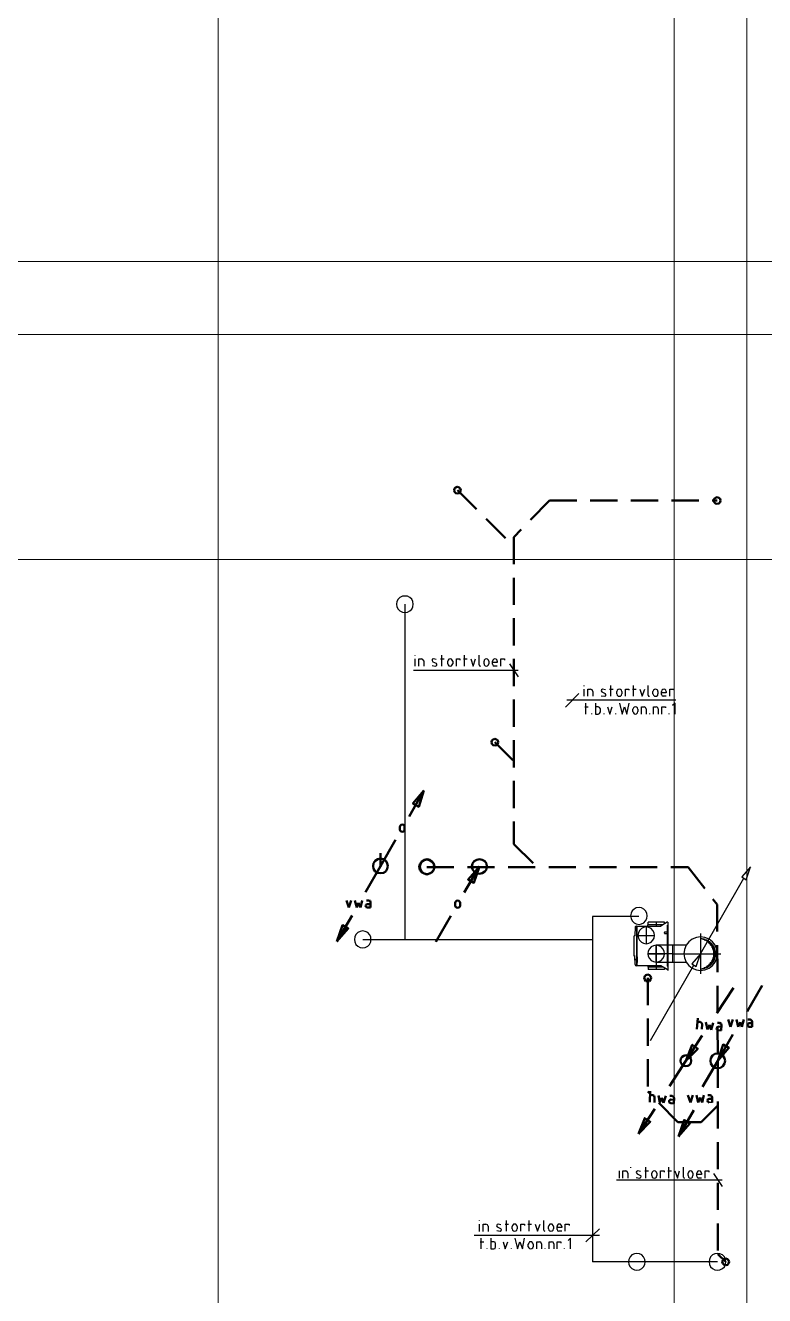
# Model space of a CAD drawing. Header units: metres. Extents: x -4.5 to 35.1, y -3.6 to 25.4.
# Drawn here: x 8.28 to 13.73, y 5.76 to 15.13 of the extents above; entities that cross this region are included whole.
import ezdxf

# ---------------------------------------------------------------- set-up
doc = ezdxf.new("R2010")
doc.units = ezdxf.units.M
doc.linetypes.add('VERDECKT2_S2', pattern=[0.27, 0.2, -0.07])
doc.layers.add('New_A Stramien', color=7, linetype='Continuous', lineweight=13)
doc.layers.add('Standard', color=7, linetype='Continuous', lineweight=25)

msp = doc.modelspace()

# ---------------------------------------------------------------- linework, layer by layer
at = {"layer": 'New_A Stramien', "color": 252, "linetype": 'Continuous', "lineweight": 13}
for p, q in [((13.6, -1.8), (13.6, 23.46)), ((13.6, -1.8), (13.6, 23.46)), ((-2.8287, 12.85), (25.9613, 12.85)), ((-2.8287, 12.85), (25.9613, 12.85))]:
    msp.add_line(p, q, dxfattribs=at)
at = {"layer": 'Standard', "color": 252, "linetype": 'Continuous', "lineweight": 13}
for p, q in [((9.6986, -3.2638), (9.6986, 25.0491)), ((9.6986, -3.2638), (9.6986, 25.0491)), ((13.0633, -3.2638), (13.0633, 25.0491)), ((13.0633, -3.2638), (13.0633, 25.0491)), ((-4.1221, 13.3895), (26.8317, 13.3895)), ((-4.1221, 13.3895), (26.8317, 13.3895)), ((-4.1221, 11.1917), (26.8317, 11.1917)), ((-4.1221, 11.1917), (26.8317, 11.1917))]:
    msp.add_line(p, q, dxfattribs=at)
at = {"layer": 'Standard', "color": 32, "linetype": 'VERDECKT2_S2', "lineweight": 50}
for p, q in [((11.4416, 11.7149), (11.4497, 11.723)), ((11.4518, 11.723), (11.4416, 11.7149)), ((11.4497, 11.723), (11.462, 11.7271)), ((11.464, 11.7271), (11.4518, 11.723)), ((11.464, 11.7271), (11.4762, 11.723)), ((11.4762, 11.723), (11.464, 11.7271)), ((11.4762, 11.723), (11.4844, 11.7149)), ((11.4844, 11.7149), (11.4762, 11.723)), ((11.4395, 11.7026), (11.4416, 11.7149)), ((11.4416, 11.7149), (11.4395, 11.7026)), ((11.4416, 11.6904), (11.4395, 11.7026)), ((11.4395, 11.7026), (11.4416, 11.6904)), ((11.4518, 11.6802), (11.4416, 11.6904)), ((11.4416, 11.6904), (11.4518, 11.6802)), ((11.464, 11.6782), (11.4518, 11.6802)), ((11.4518, 11.6802), (11.464, 11.6782)), ((11.4637, 11.7026), (11.8803, 11.2861)), ((11.4762, 11.6802), (11.464, 11.6782)), ((11.464, 11.6782), (11.4762, 11.6802)), ((11.4844, 11.6904), (11.4762, 11.6802)), ((11.4762, 11.6802), (11.4844, 11.6904)), ((11.4844, 11.7149), (11.4885, 11.7026)), ((11.4885, 11.7026), (11.4844, 11.7149)), ((11.4885, 11.7026), (11.4844, 11.6904)), ((11.4844, 11.6904), (11.4885, 11.7026)), ((12.1441, 11.6258), (11.8803, 11.3565)), ((12.1441, 11.6258), (13.3812, 11.6258)), ((13.3567, 11.6258), (13.3588, 11.638)), ((13.3588, 11.638), (13.3567, 11.6258)), ((13.3588, 11.6135), (13.3567, 11.6258)), ((13.3567, 11.6258), (13.3588, 11.6135)), ((13.3588, 11.638), (13.369, 11.6462)), ((13.369, 11.6462), (13.3588, 11.638)), ((13.369, 11.6462), (13.3812, 11.6503)), ((13.3812, 11.6503), (13.369, 11.6462)), ((13.3812, 11.6503), (13.3934, 11.6462)), ((13.3934, 11.6462), (13.3812, 11.6503)), ((13.3934, 11.6462), (13.4016, 11.638)), ((13.4016, 11.638), (13.3934, 11.6462)), ((13.4016, 11.638), (13.4057, 11.6258)), ((13.4057, 11.6258), (13.4016, 11.638)), ((13.4057, 11.6258), (13.4016, 11.6135)), ((13.4016, 11.6135), (13.4057, 11.6258)), ((13.369, 11.6034), (13.3588, 11.6135)), ((13.3588, 11.6135), (13.369, 11.6034)), ((13.3812, 11.6013), (13.369, 11.6034)), ((13.369, 11.6034), (13.3812, 11.6013)), ((13.3934, 11.6034), (13.3812, 11.6013)), ((13.3812, 11.6013), (13.3934, 11.6034)), ((13.4016, 11.6135), (13.3934, 11.6034)), ((13.3934, 11.6034), (13.4016, 11.6135)), ((11.8803, 11.3565), (11.8803, 9.1523)), ((11.7186, 9.8542), (11.7145, 9.8419)), ((11.7145, 9.8419), (11.7186, 9.8297)), ((11.7268, 9.8623), (11.7186, 9.8542)), ((11.739, 9.8664), (11.7268, 9.8623)), ((11.7533, 9.8623), (11.739, 9.8664)), ((11.739, 9.8419), (11.8737, 9.7092)), ((11.7614, 9.8542), (11.7533, 9.8623)), ((11.7655, 9.8419), (11.7614, 9.8542)), ((11.7614, 9.8297), (11.7655, 9.8419)), ((11.7186, 9.8297), (11.7268, 9.8195)), ((11.7268, 9.8195), (11.739, 9.8174)), ((11.739, 9.8174), (11.7533, 9.8195)), ((11.7533, 9.8195), (11.7614, 9.8297)), ((11.8803, 9.1523), (11.8803, 9.0903)), ((11.8803, 9.0903), (12.0492, 8.9214)), ((11.1906, 8.944), (11.1865, 8.9236)), ((11.1865, 8.9236), (11.1906, 8.9032)), ((11.2008, 8.9624), (11.1906, 8.944)), ((11.2192, 8.9746), (11.2008, 8.9624)), ((11.2396, 8.9787), (11.2192, 8.9746)), ((11.2376, 8.9214), (13.1666, 8.9214)), ((11.26, 8.9746), (11.2396, 8.9787)), ((11.2784, 8.9624), (11.26, 8.9746)), ((11.2906, 8.944), (11.2784, 8.9624)), ((11.2947, 8.9236), (11.2906, 8.944)), ((11.2906, 8.9032), (11.2947, 8.9236)), ((13.1666, 8.9214), (13.3793, 8.6444)), ((11.1906, 8.9032), (11.2008, 8.8848)), ((11.2008, 8.8848), (11.2192, 8.8726)), ((11.2192, 8.8726), (11.2396, 8.8685)), ((11.2396, 8.8685), (11.26, 8.8726)), ((11.26, 8.8726), (11.2784, 8.8848)), ((11.2784, 8.8848), (11.2906, 8.9032)), ((13.3793, 8.6444), (13.3854, 7.4911)), ((12.8463, 8.1149), (12.8422, 8.1027)), ((12.8422, 8.1027), (12.8463, 8.0904)), ((12.8544, 8.1231), (12.8463, 8.1149)), ((12.8463, 8.0904), (12.8544, 8.0802)), ((12.8687, 8.1271), (12.8544, 8.1231)), ((12.8544, 8.0802), (12.8687, 8.0782)), ((12.8809, 8.1231), (12.8687, 8.1271)), ((12.8687, 8.1027), (12.8687, 7.2644)), ((12.8687, 8.0782), (12.8809, 8.0802)), ((12.8891, 8.1149), (12.8809, 8.1231)), ((12.8809, 8.0802), (12.8891, 8.0904)), ((12.8932, 8.1027), (12.8891, 8.1149)), ((12.8891, 8.0904), (12.8932, 8.1027)), ((13.363, 7.44), (13.3854, 7.4359)), ((13.3854, 7.4911), (13.3854, 6.0655)), ((13.3854, 7.4359), (13.4058, 7.44)), ((13.4058, 7.44), (13.4222, 7.4523)), ((13.4222, 7.4523), (13.4344, 7.4707)), ((13.4344, 7.4707), (13.4385, 7.4911)), ((13.0905, 7.038), (12.8687, 7.2644)), ((13.2615, 7.038), (13.3854, 7.1619)), ((13.2615, 7.038), (13.0905, 7.038)), ((13.4436, 6.0073), (13.3854, 6.0655)), ((13.4211, 6.0196), (13.4171, 6.0073)), ((13.4171, 6.0073), (13.4211, 5.9951)), ((13.4313, 6.0278), (13.4211, 6.0196)), ((13.4436, 6.0318), (13.4313, 6.0278)), ((13.4559, 6.0278), (13.4436, 6.0318)), ((13.464, 6.0196), (13.4559, 6.0278)), ((13.4681, 6.0073), (13.464, 6.0196)), ((13.464, 5.9951), (13.4681, 6.0073)), ((13.4211, 5.9951), (13.4313, 5.9849)), ((13.4313, 5.9849), (13.4436, 5.9828)), ((13.4436, 5.9828), (13.4559, 5.9849)), ((13.4559, 5.9849), (13.464, 5.9951))]:
    msp.add_line(p, q, dxfattribs=at)
at = {"layer": 'Standard', "color": 202, "linetype": 'Continuous', "lineweight": 25}
for p, q in [((11.0168, 10.8804), (11.0148, 10.86)), ((11.027, 10.8967), (11.0168, 10.8804)), ((11.0392, 10.911), (11.027, 10.8967)), ((11.0576, 10.9192), (11.0392, 10.911)), ((11.076, 10.9212), (11.0576, 10.9192)), ((11.0964, 10.9192), (11.076, 10.9212)), ((11.1127, 10.911), (11.0964, 10.9192)), ((11.127, 10.8967), (11.1127, 10.911)), ((11.1352, 10.8804), (11.127, 10.8967)), ((11.1372, 10.86), (11.1352, 10.8804)), ((11.0148, 10.86), (11.0168, 10.8416)), ((11.0168, 10.8416), (11.027, 10.8233)), ((11.027, 10.8233), (11.0392, 10.811)), ((11.0392, 10.811), (11.0576, 10.8008)), ((11.0576, 10.8008), (11.076, 10.7988)), ((11.076, 10.86), (11.076, 8.387)), ((11.076, 10.7988), (11.0964, 10.8008)), ((11.0964, 10.8008), (11.1127, 10.811)), ((11.1127, 10.811), (11.127, 10.8233)), ((11.127, 10.8233), (11.1352, 10.8416)), ((11.1352, 10.8416), (11.1372, 10.86)), ((12.3987, 10.2565), (12.3987, 10.2606)), ((12.3987, 10.181), (12.3987, 10.234)), ((12.4252, 10.181), (12.4252, 10.234)), ((12.4252, 10.234), (12.4456, 10.234)), ((12.4578, 10.2299), (12.4456, 10.234)), ((12.4619, 10.2177), (12.4578, 10.2299)), ((12.4619, 10.2177), (12.4619, 10.181)), ((12.5272, 10.2299), (12.5232, 10.2217)), ((12.5232, 10.2217), (12.5293, 10.2136)), ((12.5354, 10.234), (12.5272, 10.2299)), ((12.5558, 10.2299), (12.5354, 10.234)), ((12.5864, 10.234), (12.613, 10.234)), ((12.5966, 10.181), (12.5966, 10.2606)), ((12.6436, 10.2258), (12.6395, 10.2156)), ((12.6497, 10.232), (12.6436, 10.2258)), ((12.6579, 10.234), (12.6497, 10.232)), ((12.666, 10.232), (12.6579, 10.234)), ((12.6742, 10.2258), (12.666, 10.232)), ((12.6762, 10.2156), (12.6742, 10.2258)), ((12.7028, 10.181), (12.7028, 10.234)), ((12.7028, 10.234), (12.7293, 10.234)), ((12.7293, 10.234), (12.7293, 10.2258)), ((12.7558, 10.234), (12.7824, 10.234)), ((12.764, 10.181), (12.764, 10.2606)), ((12.8089, 10.234), (12.8272, 10.181)), ((12.8272, 10.181), (12.8456, 10.234)), ((12.8722, 10.1891), (12.8722, 10.2606)), ((12.9109, 10.2258), (12.9068, 10.2156)), ((12.917, 10.232), (12.9109, 10.2258)), ((12.9252, 10.234), (12.917, 10.232)), ((12.9334, 10.232), (12.9252, 10.234)), ((12.9415, 10.2258), (12.9334, 10.232)), ((12.9436, 10.2156), (12.9415, 10.2258)), ((12.9721, 10.2258), (12.9701, 10.2156)), ((12.9783, 10.232), (12.9721, 10.2258)), ((12.9885, 10.234), (12.9783, 10.232)), ((12.9966, 10.232), (12.9885, 10.234)), ((13.0028, 10.2258), (12.9966, 10.232)), ((13.0048, 10.2156), (13.0028, 10.2258)), ((13.0314, 10.181), (13.0314, 10.234)), ((13.0314, 10.234), (13.0599, 10.234)), ((13.0599, 10.234), (13.0599, 10.2258)), ((12.3599, 10.2014), (12.2619, 10.1014)), ((13.0742, 10.1524), (12.2701, 10.1524)), ((12.4109, 10.0503), (12.4109, 10.1299)), ((12.4823, 10.1299), (12.4823, 10.0503)), ((12.5252, 10.185), (12.5497, 10.181)), ((12.5293, 10.2136), (12.5538, 10.2014)), ((12.5497, 10.181), (12.5578, 10.185)), ((12.5599, 10.1952), (12.5538, 10.2014)), ((12.5578, 10.185), (12.5599, 10.1952)), ((12.6395, 10.1993), (12.6395, 10.2156)), ((12.6395, 10.1993), (12.6436, 10.1891)), ((12.6436, 10.1891), (12.6497, 10.183)), ((12.6497, 10.183), (12.6579, 10.181)), ((12.6579, 10.181), (12.666, 10.183)), ((12.6599, 10.1299), (12.6783, 10.0503)), ((12.666, 10.183), (12.6742, 10.1891)), ((12.6742, 10.1891), (12.6762, 10.1993)), ((12.6762, 10.2156), (12.6762, 10.1993)), ((12.715, 10.0503), (12.7313, 10.1299)), ((12.8722, 10.1891), (12.8742, 10.183)), ((12.8742, 10.183), (12.8803, 10.181)), ((12.9068, 10.1993), (12.9068, 10.2156)), ((12.9068, 10.1993), (12.9109, 10.1891)), ((12.9109, 10.1891), (12.917, 10.183)), ((12.917, 10.183), (12.9252, 10.181)), ((12.9252, 10.181), (12.9334, 10.183)), ((12.9334, 10.183), (12.9415, 10.1891)), ((12.9415, 10.1891), (12.9436, 10.1993)), ((12.9436, 10.2156), (12.9436, 10.1993)), ((12.9701, 10.1952), (12.9701, 10.2156)), ((13.0048, 10.2075), (12.9701, 10.2075)), ((12.9701, 10.1952), (12.9742, 10.185)), ((12.9742, 10.185), (12.9823, 10.181)), ((13.0048, 10.181), (12.9823, 10.181)), ((13.0048, 10.2156), (13.0048, 10.2075)), ((13.0701, 10.1299), (13.0517, 10.1136)), ((13.0701, 10.0503), (13.0701, 10.1299)), ((12.4027, 10.1034), (12.4293, 10.1034)), ((12.4558, 10.0503), (12.4558, 10.0544)), ((12.5028, 10.1034), (12.4823, 10.1034)), ((12.4823, 10.0503), (12.5028, 10.0503)), ((12.513, 10.0993), (12.5028, 10.1034)), ((12.5028, 10.0503), (12.513, 10.0544)), ((12.5191, 10.0891), (12.513, 10.0993)), ((12.513, 10.0544), (12.5191, 10.0667)), ((12.5191, 10.0667), (12.5191, 10.0891)), ((12.5456, 10.0503), (12.5456, 10.0544)), ((12.5721, 10.1034), (12.5885, 10.0503)), ((12.5885, 10.0503), (12.6068, 10.1034)), ((12.6334, 10.0503), (12.6334, 10.0544)), ((12.6783, 10.0503), (12.6966, 10.1034)), ((12.6966, 10.1034), (12.715, 10.0503)), ((12.7619, 10.0952), (12.7579, 10.0871)), ((12.7579, 10.0687), (12.7579, 10.0871)), ((12.7579, 10.0687), (12.7619, 10.0585)), ((12.7681, 10.1014), (12.7619, 10.0952)), ((12.7619, 10.0585), (12.7681, 10.0524)), ((12.7762, 10.1034), (12.7681, 10.1014)), ((12.7681, 10.0524), (12.7762, 10.0503)), ((12.7844, 10.1014), (12.7762, 10.1034)), ((12.7762, 10.0503), (12.7844, 10.0524)), ((12.7926, 10.0952), (12.7844, 10.1014)), ((12.7844, 10.0524), (12.7926, 10.0585)), ((12.7946, 10.0871), (12.7926, 10.0952)), ((12.7926, 10.0585), (12.7946, 10.0687)), ((12.7946, 10.0871), (12.7946, 10.0687)), ((12.8211, 10.0503), (12.8211, 10.1034)), ((12.8211, 10.1034), (12.8415, 10.1034)), ((12.8518, 10.0993), (12.8415, 10.1034)), ((12.8558, 10.0891), (12.8518, 10.0993)), ((12.8558, 10.0891), (12.8558, 10.0503)), ((12.8824, 10.0503), (12.8824, 10.0544)), ((12.9109, 10.0503), (12.9109, 10.1034)), ((12.9109, 10.1034), (12.9293, 10.1034)), ((12.9415, 10.0993), (12.9293, 10.1034)), ((12.9456, 10.0891), (12.9415, 10.0993)), ((12.9456, 10.0891), (12.9456, 10.0503)), ((12.9721, 10.0503), (12.9721, 10.1034)), ((12.9721, 10.1034), (12.9987, 10.1034)), ((12.9987, 10.1034), (12.9987, 10.0952)), ((13.0252, 10.0503), (13.0252, 10.0544)), ((13.6273, 8.9237), (13.562, 8.8482)), ((13.5946, 8.8278), (13.6273, 8.9237)), ((13.2579, 8.2809), (13.5783, 8.838)), ((13.562, 8.8482), (13.5946, 8.8278)), ((12.8025, 8.5554), (12.4599, 8.5554)), ((12.4599, 8.5554), (12.4599, 6.0073)), ((12.7446, 8.58), (12.7405, 8.5616)), ((12.7405, 8.5616), (12.7446, 8.5412)), ((12.7527, 8.5984), (12.7446, 8.58)), ((12.7446, 8.5412), (12.7527, 8.5249)), ((12.767, 8.6106), (12.7527, 8.5984)), ((12.7834, 8.6208), (12.767, 8.6106)), ((12.8038, 8.6229), (12.7834, 8.6208)), ((12.8221, 8.6208), (12.8038, 8.6229)), ((12.8385, 8.6106), (12.8221, 8.6208)), ((12.8527, 8.5984), (12.8385, 8.6106)), ((12.8609, 8.58), (12.8527, 8.5984)), ((12.8527, 8.5249), (12.8609, 8.5412)), ((12.865, 8.5616), (12.8609, 8.58)), ((12.8609, 8.5412), (12.865, 8.5616)), ((10.728, 8.438), (10.7138, 8.4237)), ((10.7464, 8.4462), (10.728, 8.438)), ((10.7648, 8.4503), (10.7464, 8.4462)), ((10.7832, 8.4462), (10.7648, 8.4503)), ((10.8015, 8.438), (10.7832, 8.4462)), ((10.8158, 8.4237), (10.8015, 8.438)), ((12.7527, 8.5249), (12.767, 8.5106)), ((12.767, 8.5106), (12.7834, 8.5025)), ((12.7762, 8.4788), (12.7721, 8.4135)), ((12.7783, 8.4829), (12.7762, 8.4788)), ((12.7844, 8.485), (12.7783, 8.4829)), ((12.7844, 8.485), (12.7824, 8.485)), ((12.7834, 8.5025), (12.8038, 8.4984)), ((12.7844, 8.485), (12.7844, 8.1931)), ((12.7844, 8.4829), (12.7864, 8.4829)), ((12.7864, 8.485), (12.7864, 8.2584)), ((12.7885, 8.485), (12.7864, 8.485)), ((12.7885, 8.485), (12.964, 8.485)), ((12.7987, 8.436), (12.7946, 8.4156)), ((12.8068, 8.4523), (12.7987, 8.436)), ((12.8038, 8.4984), (12.8221, 8.5025)), ((12.8211, 8.4666), (12.8068, 8.4523)), ((12.8375, 8.4748), (12.8211, 8.4666)), ((12.8221, 8.5025), (12.8385, 8.5106)), ((12.8558, 8.4788), (12.8375, 8.4748)), ((12.8385, 8.5106), (12.8527, 8.5249)), ((12.8558, 8.485), (12.8558, 8.3544)), ((12.8762, 8.4748), (12.8558, 8.4788)), ((12.9803, 8.4952), (12.8681, 8.4952)), ((12.8681, 8.485), (12.8681, 8.4952)), ((12.9925, 8.5156), (12.8701, 8.5156)), ((12.8701, 8.4952), (12.8701, 8.5156)), ((12.8925, 8.4666), (12.8762, 8.4748)), ((12.9068, 8.4523), (12.8925, 8.4666)), ((12.915, 8.436), (12.9068, 8.4523)), ((12.9191, 8.4156), (12.915, 8.436)), ((12.9313, 8.5156), (12.9313, 8.485)), ((13.0109, 8.5156), (12.964, 8.485)), ((12.9925, 8.5033), (12.9925, 8.5156)), ((12.9946, 8.4421), (12.9925, 8.4401)), ((12.9925, 8.4401), (12.9925, 8.438)), ((12.9925, 8.434), (12.9925, 8.438)), ((12.9946, 8.4421), (13.013, 8.4421)), ((13.013, 8.5156), (13.0109, 8.5156)), ((13.017, 8.5156), (13.013, 8.5156)), ((13.015, 8.4931), (13.013, 8.4911)), ((13.013, 8.189), (13.013, 8.4911)), ((13.017, 8.4931), (13.015, 8.4931)), ((13.017, 8.5156), (13.017, 8.1646)), ((13.017, 8.4727), (13.017, 8.3482)), ((10.7056, 8.4074), (10.7036, 8.387)), ((10.7036, 8.387), (10.7056, 8.3686)), ((10.7138, 8.4237), (10.7056, 8.4074)), ((10.7056, 8.3686), (10.7138, 8.3503)), ((10.7138, 8.3503), (10.728, 8.338)), ((10.7648, 8.387), (12.4599, 8.387)), ((10.8015, 8.338), (10.8158, 8.3503)), ((10.824, 8.4074), (10.8158, 8.4237)), ((10.8158, 8.3503), (10.824, 8.3686)), ((10.826, 8.387), (10.824, 8.4074)), ((10.824, 8.3686), (10.826, 8.387)), ((12.7681, 8.2646), (12.7681, 8.4135)), ((12.7742, 8.4135), (12.7681, 8.4135)), ((12.7864, 8.4156), (12.7864, 8.4176)), ((12.7946, 8.4156), (12.7987, 8.3972)), ((12.7946, 8.4156), (12.9191, 8.4156)), ((12.7987, 8.3972), (12.8068, 8.3809)), ((12.8068, 8.3809), (12.8211, 8.3666)), ((12.8211, 8.3666), (12.8375, 8.3584)), ((12.8375, 8.3584), (12.8558, 8.3544)), ((12.8558, 8.3544), (12.8762, 8.3584)), ((12.8762, 8.3584), (12.8925, 8.3666)), ((12.8925, 8.3666), (12.9068, 8.3809)), ((12.9068, 8.3809), (12.915, 8.3972)), ((12.9313, 8.3442), (12.9109, 8.3401)), ((12.9313, 8.3442), (12.9109, 8.3401)), ((12.915, 8.3972), (12.9191, 8.4156)), ((12.9497, 8.3401), (12.9313, 8.3442)), ((12.9313, 8.3442), (12.9313, 8.1646)), ((12.9313, 8.2196), (12.9313, 8.3442)), ((13.0538, 8.3442), (12.9313, 8.3442)), ((12.9925, 8.434), (12.9925, 8.4319)), ((12.9925, 8.4319), (12.9946, 8.4319)), ((12.9946, 8.4319), (13.013, 8.4319)), ((13.0538, 8.2196), (13.0538, 8.3442)), ((13.1517, 8.3442), (13.0538, 8.3442)), ((13.1517, 8.3442), (13.1395, 8.3135)), ((13.1701, 8.3686), (13.1517, 8.3442)), ((13.1966, 8.389), (13.1701, 8.3686)), ((13.2273, 8.4013), (13.1966, 8.389)), ((13.2579, 8.4054), (13.2273, 8.4013)), ((13.2579, 8.4299), (13.2579, 8.1339)), ((13.2905, 8.4013), (13.2579, 8.4054)), ((13.2619, 8.3931), (13.2701, 8.3931)), ((13.2701, 8.3911), (13.2844, 8.3911)), ((13.2783, 8.389), (13.2926, 8.389)), ((13.2844, 8.3849), (13.3007, 8.3849)), ((13.2885, 8.3829), (13.3048, 8.3829)), ((13.3211, 8.389), (13.2905, 8.4013)), ((13.2946, 8.3809), (13.3109, 8.3809)), ((13.2987, 8.3788), (13.315, 8.3788)), ((13.3028, 8.3768), (13.3191, 8.3768)), ((13.3048, 8.3727), (13.3232, 8.3727)), ((13.3089, 8.3707), (13.3273, 8.3707)), ((13.3109, 8.3686), (13.3293, 8.3686)), ((13.315, 8.3666), (13.3313, 8.3666)), ((13.3171, 8.3625), (13.3354, 8.3625)), ((13.3191, 8.3605), (13.3375, 8.3605)), ((13.3456, 8.3686), (13.3211, 8.389)), ((13.3211, 8.3584), (13.3395, 8.3584)), ((13.3232, 8.3564), (13.3415, 8.3564)), ((13.3252, 8.3544), (13.3436, 8.3544)), ((13.3273, 8.3503), (13.3456, 8.3503)), ((13.3293, 8.3482), (13.3477, 8.3482)), ((13.3313, 8.3462), (13.3497, 8.3462)), ((13.3334, 8.3442), (13.3518, 8.3442)), ((13.3354, 8.3421), (13.3538, 8.3421)), ((13.366, 8.3442), (13.3456, 8.3686)), ((13.3783, 8.3135), (13.366, 8.3442)), ((10.728, 8.338), (10.7464, 8.3278)), ((10.7464, 8.3278), (10.7648, 8.3258)), ((10.7648, 8.3258), (10.7832, 8.3278)), ((10.7832, 8.3278), (10.8015, 8.338)), ((12.7742, 8.2646), (12.7681, 8.2646)), ((12.7762, 8.2013), (12.7721, 8.2646)), ((12.7885, 8.2584), (12.7864, 8.2584)), ((12.7864, 8.2584), (12.7864, 8.2564)), ((12.7864, 8.2564), (12.7864, 8.2196)), ((12.7905, 8.2584), (12.7885, 8.2584)), ((12.7905, 8.2584), (12.7905, 8.2176)), ((12.8722, 8.3013), (12.8681, 8.2809)), ((12.8722, 8.3013), (12.8681, 8.2809)), ((12.8681, 8.2809), (12.8722, 8.2625)), ((12.8681, 8.2809), (12.9925, 8.2809)), ((13.0538, 8.2809), (12.8681, 8.2809)), ((12.8681, 8.2809), (12.8722, 8.2625)), ((12.8803, 8.3176), (12.8722, 8.3013)), ((12.8803, 8.3176), (12.8722, 8.3013)), ((12.8722, 8.2625), (12.8803, 8.2462)), ((12.8722, 8.2625), (12.8803, 8.2462)), ((12.8946, 8.3319), (12.8803, 8.3176)), ((12.8946, 8.3319), (12.8803, 8.3176)), ((12.9109, 8.3401), (12.8946, 8.3319)), ((12.9109, 8.3401), (12.8946, 8.3319)), ((12.9681, 8.3319), (12.9497, 8.3401)), ((12.9803, 8.3176), (12.9681, 8.3319)), ((12.9905, 8.3013), (12.9803, 8.3176)), ((12.9803, 8.2462), (12.9905, 8.2625)), ((12.9925, 8.2809), (12.9905, 8.3013)), ((12.9905, 8.2625), (12.9925, 8.2809)), ((13.017, 8.285), (13.017, 8.1584)), ((13.0538, 8.2809), (13.1517, 8.2809)), ((13.1109, 8.2809), (13.4069, 8.2809)), ((13.1395, 8.3135), (13.1354, 8.2809)), ((13.1354, 8.2809), (13.1395, 8.2503)), ((13.1395, 8.2503), (13.1517, 8.2196)), ((13.2579, 8.2809), (13.1926, 8.2074)), ((13.2252, 8.187), (13.2579, 8.2809)), ((13.3375, 8.338), (13.3558, 8.338)), ((13.3375, 8.336), (13.3558, 8.336)), ((13.3395, 8.334), (13.3579, 8.334)), ((13.3395, 8.3319), (13.3599, 8.3319)), ((13.3415, 8.3299), (13.3599, 8.3299)), ((13.3436, 8.3258), (13.362, 8.3258)), ((13.3436, 8.3237), (13.362, 8.3237)), ((13.3456, 8.3217), (13.364, 8.3217)), ((13.3456, 8.3196), (13.364, 8.3196)), ((13.3456, 8.3156), (13.364, 8.3156)), ((13.3477, 8.3135), (13.366, 8.3135)), ((13.3477, 8.3115), (13.366, 8.3115)), ((13.3477, 8.3094), (13.3681, 8.3094)), ((13.3477, 8.2544), (13.3681, 8.2544)), ((13.3477, 8.2523), (13.366, 8.2523)), ((13.3477, 8.2503), (13.366, 8.2503)), ((13.3497, 8.3074), (13.3681, 8.3074)), ((13.3497, 8.3033), (13.3681, 8.3033)), ((13.3497, 8.3013), (13.3681, 8.3013)), ((13.3497, 8.2992), (13.3701, 8.2992)), ((13.3497, 8.2646), (13.3701, 8.2646)), ((13.3497, 8.2625), (13.3681, 8.2625)), ((13.3497, 8.2605), (13.3681, 8.2605)), ((13.3497, 8.2564), (13.3681, 8.2564)), ((13.3518, 8.2972), (13.3701, 8.2972)), ((13.3518, 8.2952), (13.3701, 8.2952)), ((13.3518, 8.2911), (13.3701, 8.2911)), ((13.3518, 8.289), (13.3701, 8.289)), ((13.3518, 8.287), (13.3701, 8.287)), ((13.3518, 8.285), (13.3701, 8.285)), ((13.3518, 8.2809), (13.3701, 8.2809)), ((13.3518, 8.2788), (13.3701, 8.2788)), ((13.3518, 8.2768), (13.3701, 8.2768)), ((13.3518, 8.2748), (13.3701, 8.2748)), ((13.3518, 8.2727), (13.3701, 8.2727)), ((13.3518, 8.2686), (13.3701, 8.2686)), ((13.3518, 8.2666), (13.3701, 8.2666)), ((13.366, 8.2196), (13.3783, 8.2503)), ((13.3824, 8.2809), (13.3783, 8.3135)), ((13.3783, 8.2503), (13.3824, 8.2809)), ((12.7824, 8.2401), (12.7742, 8.2401)), ((12.7824, 8.236), (12.7742, 8.236)), ((12.7762, 8.2013), (12.7783, 8.1952)), ((12.7783, 8.2401), (12.7783, 8.236)), ((12.7783, 8.1952), (12.7844, 8.1931)), ((12.7824, 8.2401), (12.7824, 8.236)), ((12.7844, 8.1952), (12.7864, 8.1952)), ((12.7844, 8.1931), (12.7844, 8.1952)), ((12.7864, 8.2196), (12.7885, 8.2176)), ((12.7864, 8.2176), (12.7864, 8.1952)), ((12.7864, 8.1952), (12.7885, 8.1931)), ((12.7905, 8.2176), (12.7885, 8.2176)), ((12.964, 8.1931), (12.7885, 8.1931)), ((12.8681, 8.1931), (12.8681, 8.1829)), ((12.9803, 8.1829), (12.8681, 8.1829)), ((12.8701, 8.1829), (12.8701, 8.1646)), ((12.9925, 8.1646), (12.8701, 8.1646)), ((12.8803, 8.2462), (12.8946, 8.2319)), ((12.8803, 8.2462), (12.8946, 8.2319)), ((12.8885, 7.64), (13.2089, 8.1972)), ((12.8946, 8.2319), (12.9109, 8.2237)), ((12.8946, 8.2319), (12.9109, 8.2237)), ((12.9109, 8.2237), (12.9313, 8.2196)), ((12.9109, 8.2237), (12.9313, 8.2196)), ((12.9313, 8.2196), (12.9497, 8.2237)), ((12.9313, 8.2196), (13.0538, 8.2196)), ((12.9497, 8.2237), (12.9681, 8.2319)), ((13.0109, 8.1646), (12.964, 8.1931)), ((12.9681, 8.2319), (12.9803, 8.2462)), ((12.9925, 8.1768), (12.9925, 8.1646)), ((13.0109, 8.1646), (13.013, 8.1646)), ((13.013, 8.1646), (13.0109, 8.1646)), ((13.013, 8.189), (13.013, 8.187)), ((13.013, 8.187), (13.015, 8.187)), ((13.017, 8.1646), (13.013, 8.1646)), ((13.017, 8.187), (13.015, 8.187)), ((13.0538, 8.2196), (13.1517, 8.2196)), ((13.1517, 8.2196), (13.1701, 8.1952)), ((13.1701, 8.1952), (13.1966, 8.1748)), ((13.1926, 8.2074), (13.2252, 8.187)), ((13.1966, 8.1748), (13.2273, 8.1625)), ((13.2273, 8.1625), (13.2579, 8.1584)), ((13.2579, 8.1584), (13.2905, 8.1625)), ((13.2619, 8.1707), (13.2701, 8.1707)), ((13.2701, 8.1727), (13.2844, 8.1727)), ((13.2783, 8.1748), (13.2926, 8.1748)), ((13.2844, 8.1788), (13.3007, 8.1788)), ((13.2885, 8.1809), (13.3048, 8.1809)), ((13.2905, 8.1625), (13.3211, 8.1748)), ((13.2946, 8.1829), (13.3109, 8.1829)), ((13.2987, 8.185), (13.315, 8.185)), ((13.3028, 8.187), (13.3191, 8.187)), ((13.3048, 8.1911), (13.3232, 8.1911)), ((13.3089, 8.1931), (13.3273, 8.1931)), ((13.3109, 8.1952), (13.3293, 8.1952)), ((13.315, 8.1972), (13.3313, 8.1972)), ((13.3171, 8.1992), (13.3354, 8.1992)), ((13.3191, 8.2033), (13.3375, 8.2033)), ((13.3211, 8.2054), (13.3395, 8.2054)), ((13.3211, 8.1748), (13.3456, 8.1952)), ((13.3232, 8.2074), (13.3415, 8.2074)), ((13.3252, 8.2094), (13.3436, 8.2094)), ((13.3273, 8.2135), (13.3456, 8.2135)), ((13.3293, 8.2156), (13.3477, 8.2156)), ((13.3313, 8.2176), (13.3497, 8.2176)), ((13.3334, 8.2196), (13.3518, 8.2196)), ((13.3354, 8.2217), (13.3538, 8.2217)), ((13.3375, 8.2278), (13.3558, 8.2278)), ((13.3375, 8.2258), (13.3558, 8.2258)), ((13.3395, 8.2319), (13.3599, 8.2319)), ((13.3395, 8.2299), (13.3579, 8.2299)), ((13.3415, 8.2339), (13.3599, 8.2339)), ((13.3436, 8.2401), (13.362, 8.2401)), ((13.3436, 8.238), (13.362, 8.238)), ((13.3456, 8.2482), (13.364, 8.2482)), ((13.3456, 8.2441), (13.364, 8.2441)), ((13.3456, 8.2421), (13.364, 8.2421)), ((13.3456, 8.1952), (13.366, 8.2196)), ((13.4222, 7.5298), (13.4058, 7.5421)), ((13.3447, 7.1849), (13.3223, 7.1849)), ((11.6272, 6.3094), (11.6272, 6.3135)), ((11.6272, 6.2318), (11.6272, 6.2869)), ((11.6537, 6.2318), (11.6537, 6.2869)), ((11.6537, 6.2869), (11.6741, 6.2869)), ((11.6864, 6.2808), (11.6741, 6.2869)), ((11.6905, 6.2706), (11.6864, 6.2808)), ((11.7558, 6.2828), (11.7517, 6.2726)), ((11.7639, 6.2869), (11.7558, 6.2828)), ((11.7843, 6.2808), (11.7639, 6.2869)), ((11.815, 6.2869), (11.8415, 6.2869)), ((11.8252, 6.2339), (11.8252, 6.3135)), ((11.8782, 6.2849), (11.8701, 6.2767)), ((11.8864, 6.2869), (11.8782, 6.2849)), ((11.8946, 6.2849), (11.8864, 6.2869)), ((11.9027, 6.2767), (11.8946, 6.2849)), ((11.9313, 6.2339), (11.9313, 6.2869)), ((11.9313, 6.2869), (11.9578, 6.2869)), ((11.9578, 6.2869), (11.9578, 6.2767)), ((11.9844, 6.2869), (12.0109, 6.2869)), ((11.9925, 6.2339), (11.9925, 6.3135)), ((12.0374, 6.2869), (12.0558, 6.2339)), ((12.0558, 6.2339), (12.0742, 6.2869)), ((12.1007, 6.242), (12.1007, 6.3135)), ((12.1456, 6.2849), (12.1374, 6.2767)), ((12.1538, 6.2869), (12.1456, 6.2849)), ((12.1619, 6.2849), (12.1538, 6.2869)), ((12.1701, 6.2767), (12.1619, 6.2849)), ((12.2068, 6.2849), (12.2007, 6.2767)), ((12.217, 6.2869), (12.2068, 6.2849)), ((12.2252, 6.2849), (12.217, 6.2869)), ((12.2313, 6.2767), (12.2252, 6.2849)), ((12.2599, 6.2339), (12.2599, 6.2869)), ((12.2599, 6.2869), (12.2884, 6.2869)), ((12.2884, 6.2869), (12.2884, 6.2767)), ((12.5109, 6.2032), (11.5884, 6.2032)), ((11.6905, 6.2706), (11.6905, 6.2318)), ((11.7517, 6.2726), (11.7578, 6.2665)), ((11.7537, 6.238), (11.7782, 6.2339)), ((11.7578, 6.2665), (11.7823, 6.2543)), ((11.7782, 6.2339), (11.7864, 6.238)), ((11.7884, 6.2461), (11.7823, 6.2543)), ((11.7864, 6.238), (11.7884, 6.2461)), ((11.8701, 6.2767), (11.868, 6.2686)), ((11.868, 6.2502), (11.868, 6.2686)), ((11.868, 6.2502), (11.8701, 6.242)), ((11.8701, 6.242), (11.8782, 6.2359)), ((11.8782, 6.2359), (11.8864, 6.2339)), ((11.8864, 6.2339), (11.8946, 6.2359)), ((11.8946, 6.2359), (11.9027, 6.242)), ((11.9048, 6.2686), (11.9027, 6.2767)), ((11.9027, 6.242), (11.9048, 6.2502)), ((11.9048, 6.2686), (11.9048, 6.2502)), ((12.1007, 6.242), (12.1027, 6.2359)), ((12.1027, 6.2359), (12.1088, 6.2339)), ((12.1374, 6.2767), (12.1354, 6.2686)), ((12.1354, 6.2502), (12.1354, 6.2686)), ((12.1354, 6.2502), (12.1374, 6.242)), ((12.1374, 6.242), (12.1456, 6.2359)), ((12.1456, 6.2359), (12.1538, 6.2339)), ((12.1538, 6.2339), (12.1619, 6.2359)), ((12.1619, 6.2359), (12.1701, 6.242)), ((12.1721, 6.2686), (12.1701, 6.2767)), ((12.1701, 6.242), (12.1721, 6.2502)), ((12.1721, 6.2686), (12.1721, 6.2502)), ((12.2007, 6.2767), (12.1986, 6.2686)), ((12.1986, 6.2461), (12.1986, 6.2686)), ((12.2334, 6.2604), (12.1986, 6.2604)), ((12.1986, 6.2461), (12.2027, 6.2359)), ((12.2027, 6.2359), (12.2109, 6.2339)), ((12.2334, 6.2339), (12.2109, 6.2339)), ((12.2334, 6.2686), (12.2313, 6.2767)), ((12.2334, 6.2686), (12.2334, 6.2604)), ((12.5109, 6.2522), (12.4109, 6.1543)), ((11.6313, 6.1563), (11.6578, 6.1563)), ((11.6395, 6.1032), (11.6395, 6.1828)), ((11.6843, 6.1032), (11.6843, 6.1073)), ((11.7109, 6.1828), (11.7109, 6.1032)), ((11.7313, 6.1563), (11.7109, 6.1563)), ((11.7109, 6.1032), (11.7313, 6.1032)), ((11.7415, 6.1522), (11.7313, 6.1563)), ((11.7313, 6.1032), (11.7415, 6.1073)), ((11.7456, 6.14), (11.7415, 6.1522)), ((11.7415, 6.1073), (11.7456, 6.1175)), ((11.7456, 6.1175), (11.7456, 6.14)), ((11.7741, 6.1032), (11.7741, 6.1073)), ((11.8007, 6.1563), (11.817, 6.1032)), ((11.817, 6.1032), (11.8354, 6.1563)), ((11.8619, 6.1032), (11.8619, 6.1073)), ((11.8884, 6.1828), (11.9068, 6.1032)), ((11.9068, 6.1032), (11.9252, 6.1563)), ((11.9252, 6.1563), (11.9435, 6.1032)), ((11.9435, 6.1032), (11.9599, 6.1828)), ((11.9905, 6.1461), (11.9864, 6.138)), ((11.9864, 6.1196), (11.9864, 6.138)), ((11.9864, 6.1196), (11.9905, 6.1114)), ((11.9966, 6.1543), (11.9905, 6.1461)), ((11.9905, 6.1114), (11.9966, 6.1053)), ((12.0048, 6.1563), (11.9966, 6.1543)), ((11.9966, 6.1053), (12.0048, 6.1032)), ((12.0129, 6.1543), (12.0048, 6.1563)), ((12.0048, 6.1032), (12.0129, 6.1053)), ((12.0211, 6.1461), (12.0129, 6.1543)), ((12.0129, 6.1053), (12.0211, 6.1114)), ((12.0231, 6.138), (12.0211, 6.1461)), ((12.0211, 6.1114), (12.0231, 6.1196)), ((12.0231, 6.138), (12.0231, 6.1196)), ((12.0497, 6.1032), (12.0497, 6.1563)), ((12.0497, 6.1563), (12.0701, 6.1563)), ((12.0803, 6.1522), (12.0701, 6.1563)), ((12.0844, 6.14), (12.0803, 6.1522)), ((12.0844, 6.14), (12.0844, 6.1032)), ((12.1109, 6.1032), (12.1109, 6.1073)), ((12.1395, 6.1032), (12.1395, 6.1563)), ((12.1395, 6.1563), (12.1579, 6.1563)), ((12.1701, 6.1522), (12.1579, 6.1563)), ((12.1742, 6.14), (12.1701, 6.1522)), ((12.1742, 6.14), (12.1742, 6.1032)), ((12.2007, 6.1032), (12.2007, 6.1563)), ((12.2007, 6.1563), (12.2272, 6.1563)), ((12.2272, 6.1563), (12.2272, 6.1461)), ((12.2538, 6.1032), (12.2538, 6.1073)), ((12.2987, 6.1828), (12.2803, 6.1645)), ((12.2987, 6.1032), (12.2987, 6.1828)), ((13.3824, 6.0073), (12.4599, 6.0073)), ((12.7293, 6.0257), (12.7272, 6.0073)), ((12.7272, 6.0073), (12.7293, 5.989)), ((12.7374, 6.0441), (12.7293, 6.0257)), ((12.7517, 6.0584), (12.7374, 6.0441)), ((12.7701, 6.0665), (12.7517, 6.0584)), ((12.7885, 6.0686), (12.7701, 6.0665)), ((12.8068, 6.0665), (12.7885, 6.0686)), ((12.8252, 6.0584), (12.8068, 6.0665)), ((12.8375, 6.0441), (12.8252, 6.0584)), ((12.8477, 6.0257), (12.8375, 6.0441)), ((12.8497, 6.0073), (12.8477, 6.0257)), ((12.8477, 5.989), (12.8497, 6.0073)), ((13.3232, 6.0257), (13.3211, 6.0073)), ((13.3211, 6.0073), (13.3232, 5.989)), ((13.3313, 6.0441), (13.3232, 6.0257)), ((13.3456, 6.0584), (13.3313, 6.0441)), ((13.364, 6.0665), (13.3456, 6.0584)), ((13.3824, 6.0686), (13.364, 6.0665)), ((13.4007, 6.0665), (13.3824, 6.0686)), ((13.4191, 6.0584), (13.4007, 6.0665)), ((13.4334, 6.0441), (13.4191, 6.0584)), ((13.4415, 6.0257), (13.4334, 6.0441)), ((13.4436, 6.0073), (13.4415, 6.0257)), ((13.4415, 5.989), (13.4436, 6.0073)), ((12.7293, 5.989), (12.7374, 5.9706)), ((12.7374, 5.9706), (12.7517, 5.9583)), ((12.7517, 5.9583), (12.7701, 5.9481)), ((12.7701, 5.9481), (12.7885, 5.9461)), ((12.7885, 5.9461), (12.8068, 5.9481)), ((12.8068, 5.9481), (12.8252, 5.9583)), ((12.8252, 5.9583), (12.8375, 5.9706)), ((12.8375, 5.9706), (12.8477, 5.989)), ((13.3232, 5.989), (13.3313, 5.9706)), ((13.3313, 5.9706), (13.3456, 5.9583)), ((13.3456, 5.9583), (13.364, 5.9481)), ((13.364, 5.9481), (13.3824, 5.9461)), ((13.3824, 5.9461), (13.4007, 5.9481)), ((13.4007, 5.9481), (13.4191, 5.9583)), ((13.4191, 5.9583), (13.4334, 5.9706)), ((13.4334, 5.9706), (13.4415, 5.989))]:
    msp.add_line(p, q, dxfattribs=at)
at = {"layer": 'Standard', "color": 32, "linetype": 'Continuous', "lineweight": 25}
for p, q in [((11.1517, 10.4789), (11.1517, 10.483)), ((11.1517, 10.4034), (11.1517, 10.4565)), ((11.1782, 10.4034), (11.1782, 10.4565)), ((11.1782, 10.4565), (11.1986, 10.4565)), ((11.2088, 10.4524), (11.1986, 10.4565)), ((11.2149, 10.4422), (11.2088, 10.4524)), ((11.2149, 10.4422), (11.2149, 10.4034)), ((11.2782, 10.4544), (11.2762, 10.4442)), ((11.2762, 10.4442), (11.2823, 10.4361)), ((11.2762, 10.4075), (11.3007, 10.4034)), ((11.2884, 10.4565), (11.2782, 10.4544)), ((11.2823, 10.4361), (11.3068, 10.4259)), ((11.3068, 10.4524), (11.2884, 10.4565)), ((11.3007, 10.4034), (11.3109, 10.4075)), ((11.3129, 10.4177), (11.3068, 10.4259)), ((11.3109, 10.4075), (11.3129, 10.4177)), ((11.3394, 10.4565), (11.366, 10.4565)), ((11.3476, 10.4034), (11.3476, 10.485)), ((11.3945, 10.4483), (11.3925, 10.4402)), ((11.3925, 10.4218), (11.3925, 10.4402)), ((11.3925, 10.4218), (11.3945, 10.4136)), ((11.4007, 10.4544), (11.3945, 10.4483)), ((11.3945, 10.4136), (11.4007, 10.4054)), ((11.4109, 10.4565), (11.4007, 10.4544)), ((11.4007, 10.4054), (11.4109, 10.4034)), ((11.419, 10.4544), (11.4109, 10.4565)), ((11.4109, 10.4034), (11.419, 10.4054)), ((11.4252, 10.4483), (11.419, 10.4544)), ((11.419, 10.4054), (11.4252, 10.4136)), ((11.4292, 10.4402), (11.4252, 10.4483)), ((11.4252, 10.4136), (11.4292, 10.4218)), ((11.4292, 10.4402), (11.4292, 10.4218)), ((11.4558, 10.4034), (11.4558, 10.4565)), ((11.4558, 10.4565), (11.4823, 10.4565)), ((11.4823, 10.4565), (11.4823, 10.4483)), ((11.5088, 10.4565), (11.5354, 10.4565)), ((11.517, 10.4034), (11.517, 10.485)), ((11.5619, 10.4565), (11.5803, 10.4034)), ((11.5803, 10.4034), (11.5966, 10.4565)), ((11.6252, 10.4136), (11.6252, 10.485)), ((11.6252, 10.4136), (11.6272, 10.4054)), ((11.6272, 10.4054), (11.6333, 10.4034)), ((11.6619, 10.4483), (11.6599, 10.4402)), ((11.6599, 10.4218), (11.6599, 10.4402)), ((11.6599, 10.4218), (11.6619, 10.4136)), ((11.668, 10.4544), (11.6619, 10.4483)), ((11.6619, 10.4136), (11.668, 10.4054)), ((11.6782, 10.4565), (11.668, 10.4544)), ((11.668, 10.4054), (11.6782, 10.4034)), ((11.6864, 10.4544), (11.6782, 10.4565)), ((11.6782, 10.4034), (11.6864, 10.4054)), ((11.6925, 10.4483), (11.6864, 10.4544)), ((11.6864, 10.4054), (11.6925, 10.4136)), ((11.6946, 10.4402), (11.6925, 10.4483)), ((11.6925, 10.4136), (11.6946, 10.4218)), ((11.6946, 10.4402), (11.6946, 10.4218)), ((11.7252, 10.4483), (11.7231, 10.4402)), ((11.7231, 10.4177), (11.7231, 10.4402)), ((11.7578, 10.4299), (11.7231, 10.4299)), ((11.7231, 10.4177), (11.7272, 10.4075)), ((11.7313, 10.4544), (11.7252, 10.4483)), ((11.7272, 10.4075), (11.7354, 10.4034)), ((11.7395, 10.4565), (11.7313, 10.4544)), ((11.7497, 10.4544), (11.7395, 10.4565)), ((11.7558, 10.4483), (11.7497, 10.4544)), ((11.7578, 10.4402), (11.7558, 10.4483)), ((11.7578, 10.4402), (11.7578, 10.4299)), ((11.7843, 10.4034), (11.7843, 10.4565)), ((11.7843, 10.4565), (11.8109, 10.4565)), ((11.8109, 10.4565), (11.8109, 10.4483)), ((11.8476, 10.4218), (11.9109, 10.3258)), ((11.1394, 10.3748), (11.9109, 10.3748)), ((11.7578, 10.4034), (11.7354, 10.4034)), ((12.6585, 6.6257), (12.6585, 6.6788)), ((12.6851, 6.6257), (12.6851, 6.6788)), ((12.6851, 6.6788), (12.7055, 6.6788)), ((12.7157, 6.6747), (12.7055, 6.6788)), ((12.7218, 6.6625), (12.7157, 6.6747)), ((12.7218, 6.6625), (12.7218, 6.6257)), ((12.7436, 6.7012), (12.7436, 6.7053)), ((12.7851, 6.6747), (12.783, 6.6666)), ((12.783, 6.6666), (12.7892, 6.6584)), ((12.7953, 6.6788), (12.7851, 6.6747)), ((12.7892, 6.6584), (12.8136, 6.6461)), ((12.8136, 6.6747), (12.7953, 6.6788)), ((12.8463, 6.6788), (12.8728, 6.6788)), ((12.8545, 6.6257), (12.8545, 6.7053)), ((12.9014, 6.6706), (12.8994, 6.6625)), ((12.8994, 6.6441), (12.8994, 6.6625)), ((12.9075, 6.6768), (12.9014, 6.6706)), ((12.9177, 6.6788), (12.9075, 6.6768)), ((12.9259, 6.6768), (12.9177, 6.6788)), ((12.932, 6.6706), (12.9259, 6.6768)), ((12.934, 6.6625), (12.932, 6.6706)), ((12.934, 6.6625), (12.934, 6.6441)), ((12.9626, 6.6257), (12.9626, 6.6788)), ((12.9626, 6.6788), (12.9892, 6.6788)), ((12.9892, 6.6788), (12.9892, 6.6706)), ((13.0157, 6.6788), (13.0422, 6.6788)), ((13.0238, 6.6257), (13.0238, 6.7053)), ((13.0688, 6.6788), (13.0871, 6.6257)), ((13.0871, 6.6257), (13.1034, 6.6788)), ((13.132, 6.6339), (13.132, 6.7053)), ((13.1688, 6.6706), (13.1667, 6.6625)), ((13.1667, 6.6441), (13.1667, 6.6625)), ((13.1749, 6.6768), (13.1688, 6.6706)), ((13.1851, 6.6788), (13.1749, 6.6768)), ((13.1932, 6.6768), (13.1851, 6.6788)), ((13.1994, 6.6706), (13.1932, 6.6768)), ((13.2014, 6.6625), (13.1994, 6.6706)), ((13.2014, 6.6625), (13.2014, 6.6441)), ((13.232, 6.6706), (13.23, 6.6625)), ((13.23, 6.64), (13.23, 6.6625)), ((13.2382, 6.6768), (13.232, 6.6706)), ((13.2463, 6.6788), (13.2382, 6.6768)), ((13.2565, 6.6768), (13.2463, 6.6788)), ((13.2626, 6.6706), (13.2565, 6.6768)), ((13.2647, 6.6625), (13.2626, 6.6706)), ((13.2647, 6.6625), (13.2647, 6.6522)), ((13.2912, 6.6257), (13.2912, 6.6788)), ((13.2912, 6.6788), (13.3178, 6.6788)), ((13.3178, 6.6788), (13.3178, 6.6706)), ((13.3545, 6.6604), (13.4177, 6.5645)), ((12.6381, 6.6135), (13.4177, 6.6135)), ((12.783, 6.6298), (12.8075, 6.6257)), ((12.8075, 6.6257), (12.8177, 6.6298)), ((12.8198, 6.64), (12.8136, 6.6461)), ((12.8177, 6.6298), (12.8198, 6.64)), ((12.8994, 6.6441), (12.9014, 6.6339)), ((12.9014, 6.6339), (12.9075, 6.6277)), ((12.9075, 6.6277), (12.9177, 6.6257)), ((12.9177, 6.6257), (12.9259, 6.6277)), ((12.9259, 6.6277), (12.932, 6.6339)), ((12.932, 6.6339), (12.934, 6.6441)), ((13.132, 6.6339), (13.1341, 6.6277)), ((13.1341, 6.6277), (13.1402, 6.6257)), ((13.1667, 6.6441), (13.1688, 6.6339)), ((13.1688, 6.6339), (13.1749, 6.6277)), ((13.1749, 6.6277), (13.1851, 6.6257)), ((13.1851, 6.6257), (13.1932, 6.6277)), ((13.1932, 6.6277), (13.1994, 6.6339)), ((13.1994, 6.6339), (13.2014, 6.6441)), ((13.2647, 6.6522), (13.23, 6.6522)), ((13.23, 6.64), (13.232, 6.6298)), ((13.232, 6.6298), (13.2422, 6.6257)), ((13.2647, 6.6257), (13.2422, 6.6257))]:
    msp.add_line(p, q, dxfattribs=at)
at = {"layer": 'Standard', "color": 32, "linetype": 'Continuous', "lineweight": 50}
for p, q in [((11.217, 9.485), (11.1069, 9.2932)), ((11.0415, 9.2259), (11.0395, 9.2157)), ((11.0395, 9.1993), (11.0395, 9.2157)), ((11.0395, 9.1993), (11.0415, 9.1891)), ((11.0477, 9.232), (11.0415, 9.2259)), ((11.0415, 9.1891), (11.0477, 9.183)), ((11.0579, 9.234), (11.0477, 9.232)), ((11.066, 9.232), (11.0579, 9.234)), ((11.0722, 9.2259), (11.066, 9.232)), ((11.066, 9.183), (11.0722, 9.1891)), ((11.0742, 9.2157), (11.0722, 9.2259)), ((11.0722, 9.1891), (11.0742, 9.1993)), ((11.0742, 9.2157), (11.0742, 9.1993)), ((11.0069, 9.1218), (10.8966, 8.9279)), ((11.0477, 9.183), (11.0579, 9.1809)), ((11.0579, 9.1809), (11.066, 9.183)), ((10.8966, 8.9238), (10.8966, 9.0238)), ((10.7844, 8.736), (10.8966, 8.9279)), ((10.8456, 8.9503), (10.8415, 8.9279)), ((10.8415, 8.9279), (10.8456, 8.9075)), ((10.8579, 8.9667), (10.8456, 8.9503)), ((10.8456, 8.9075), (10.8579, 8.8891)), ((10.8762, 8.9789), (10.8579, 8.9667)), ((10.8966, 8.983), (10.8762, 8.9789)), ((10.9171, 8.9789), (10.8966, 8.983)), ((10.9354, 8.9667), (10.9171, 8.9789)), ((10.9456, 8.9503), (10.9354, 8.9667)), ((10.9354, 8.8891), (10.9456, 8.9075)), ((10.9497, 8.9279), (10.9456, 8.9503)), ((10.9456, 8.9075), (10.9497, 8.9279)), ((11.1866, 8.9418), (11.1825, 8.9214)), ((11.1825, 8.9214), (11.1866, 8.901)), ((11.1988, 8.9602), (11.1866, 8.9418)), ((11.2172, 8.9724), (11.1988, 8.9602)), ((11.2376, 8.9765), (11.2172, 8.9724)), ((11.258, 8.9724), (11.2376, 8.9765)), ((11.2764, 8.9602), (11.258, 8.9724)), ((11.2886, 8.9418), (11.2764, 8.9602)), ((11.2927, 8.9214), (11.2886, 8.9418)), ((11.2886, 8.901), (11.2927, 8.9214)), ((11.6262, 8.9261), (11.514, 8.7322)), ((11.5752, 8.9465), (11.5711, 8.9261)), ((11.5711, 8.9261), (11.5752, 8.9037)), ((11.5875, 8.9649), (11.5752, 8.9465)), ((11.6058, 8.9751), (11.5875, 8.9649)), ((11.6262, 8.9792), (11.6058, 8.9751)), ((11.6466, 8.9751), (11.6262, 8.9792)), ((11.665, 8.9649), (11.6466, 8.9751)), ((11.6773, 8.9465), (11.665, 8.9649)), ((11.6814, 8.9261), (11.6773, 8.9465)), ((11.6773, 8.9037), (11.6814, 8.9261)), ((10.8579, 8.8891), (10.8762, 8.8789)), ((10.8762, 8.8789), (10.8966, 8.8748)), ((10.8966, 8.8748), (10.9171, 8.8789)), ((10.9171, 8.8789), (10.9354, 8.8891)), ((11.1866, 8.901), (11.1988, 8.8826)), ((11.1988, 8.8826), (11.2172, 8.8724)), ((11.2172, 8.8724), (11.2376, 8.8663)), ((11.2376, 8.8663), (11.258, 8.8724)), ((11.258, 8.8724), (11.2764, 8.8826)), ((11.2764, 8.8826), (11.2886, 8.901)), ((11.5752, 8.9037), (11.5875, 8.8874)), ((11.5875, 8.8874), (11.6058, 8.8751)), ((11.6058, 8.8751), (11.6262, 8.871)), ((11.6262, 8.871), (11.6466, 8.8751)), ((11.6466, 8.8751), (11.665, 8.8874)), ((11.665, 8.8874), (11.6773, 8.9037)), ((10.6456, 8.6748), (10.6619, 8.6218)), ((10.6619, 8.6218), (10.6803, 8.6748)), ((10.7068, 8.6748), (10.7211, 8.6218)), ((10.7211, 8.6218), (10.7334, 8.6564)), ((10.7334, 8.6564), (10.7477, 8.6218)), ((10.7477, 8.6218), (10.7599, 8.6748)), ((10.7905, 8.6442), (10.7864, 8.634)), ((10.7864, 8.634), (10.7905, 8.6258)), ((10.8007, 8.6483), (10.7905, 8.6442)), ((10.7905, 8.6258), (10.8007, 8.6218)), ((10.7926, 8.6748), (10.8068, 8.6748)), ((10.8007, 8.6483), (10.8232, 8.6483)), ((10.8191, 8.6707), (10.8068, 8.6748)), ((10.8232, 8.6605), (10.8191, 8.6707)), ((10.8232, 8.6605), (10.8232, 8.6218)), ((11.4487, 8.6649), (11.4466, 8.6567)), ((11.4466, 8.6384), (11.4466, 8.6567)), ((11.4466, 8.6384), (11.4487, 8.6282)), ((11.4568, 8.671), (11.4487, 8.6649)), ((11.4487, 8.6282), (11.4568, 8.6221)), ((11.465, 8.6731), (11.4568, 8.671)), ((11.4732, 8.671), (11.465, 8.6731)), ((11.4813, 8.6649), (11.4732, 8.671)), ((11.4732, 8.6221), (11.4813, 8.6282)), ((11.4834, 8.6567), (11.4813, 8.6649)), ((11.4813, 8.6282), (11.4834, 8.6384)), ((11.4834, 8.6567), (11.4834, 8.6384)), ((10.5742, 8.3707), (10.6864, 8.5646)), ((10.8232, 8.6218), (10.8007, 8.6218)), ((11.416, 8.5608), (11.3038, 8.369)), ((11.4568, 8.6221), (11.465, 8.62)), ((11.465, 8.62), (11.4732, 8.6221)), ((10.6313, 8.4585), (10.6436, 8.4626)), ((10.6436, 8.4626), (10.6517, 8.4707)), ((13.6014, 7.8564), (13.7116, 8.0482)), ((13.4606, 7.7952), (13.4789, 7.7421)), ((13.4789, 7.7421), (13.4953, 7.7952)), ((13.5238, 7.7952), (13.5361, 7.7421)), ((13.5626, 7.7421), (13.5769, 7.7952)), ((13.6075, 7.7952), (13.6238, 7.7952)), ((13.634, 7.7911), (13.6238, 7.7952)), ((13.6381, 7.7788), (13.634, 7.7911)), ((13.5361, 7.7421), (13.5504, 7.7768)), ((13.5504, 7.7768), (13.5626, 7.7421)), ((13.6075, 7.7645), (13.6034, 7.7543)), ((13.6034, 7.7543), (13.6075, 7.7462)), ((13.6156, 7.7686), (13.6075, 7.7645)), ((13.6075, 7.7462), (13.6156, 7.7421)), ((13.6156, 7.7686), (13.6381, 7.7686)), ((13.6381, 7.7421), (13.6156, 7.7421)), ((13.6381, 7.7788), (13.6381, 7.7421)), ((13.3854, 7.4911), (13.4957, 7.6849)), ((13.3344, 7.5114), (13.3303, 7.4911)), ((13.3467, 7.5298), (13.3344, 7.5114)), ((13.363, 7.5421), (13.3467, 7.5298)), ((13.3854, 7.5462), (13.363, 7.5421)), ((13.4058, 7.5421), (13.3854, 7.5462)), ((13.4344, 7.5114), (13.4222, 7.5298)), ((13.4385, 7.4911), (13.4344, 7.5114)), ((13.2732, 7.2992), (13.3854, 7.4911)), ((13.3303, 7.4911), (13.3344, 7.4707)), ((13.3344, 7.4707), (13.3467, 7.4523)), ((13.3467, 7.4523), (13.363, 7.44)), ((13.1651, 7.238), (13.1835, 7.1849)), ((13.1835, 7.1849), (13.2018, 7.238)), ((13.2284, 7.238), (13.2406, 7.1849)), ((13.2406, 7.1849), (13.2549, 7.2196)), ((13.2549, 7.2196), (13.2692, 7.1849)), ((13.2692, 7.1849), (13.2814, 7.238)), ((13.312, 7.238), (13.3284, 7.238)), ((13.3386, 7.2339), (13.3284, 7.238)), ((13.3447, 7.2217), (13.3386, 7.2339)), ((13.3447, 7.2217), (13.3447, 7.1849)), ((13.0957, 6.9339), (13.2079, 7.1278)), ((13.312, 7.2074), (13.308, 7.1972)), ((13.308, 7.1972), (13.312, 7.189)), ((13.3223, 7.2115), (13.312, 7.2074)), ((13.312, 7.189), (13.3223, 7.1849)), ((13.3223, 7.2115), (13.3447, 7.2115))]:
    msp.add_line(p, q, dxfattribs=at)
at = {"layer": 'Standard', "color": 4, "linetype": 'Continuous', "lineweight": 50}
for p, q in [((13.3783, 7.8441), (13.5007, 8.0298)), ((13.2313, 7.7258), (13.2375, 7.8054)), ((13.2354, 7.7788), (13.2558, 7.7788)), ((13.266, 7.7727), (13.2558, 7.7788)), ((13.2701, 7.7625), (13.266, 7.7727)), ((13.2701, 7.7625), (13.2681, 7.7237)), ((13.2967, 7.7768), (13.3089, 7.7217)), ((13.3089, 7.7217), (13.3232, 7.7564)), ((13.3232, 7.7564), (13.3354, 7.7196)), ((13.3354, 7.7196), (13.3518, 7.7727)), ((13.3803, 7.74), (13.3763, 7.7319)), ((13.3763, 7.7319), (13.3783, 7.7217)), ((13.3783, 7.7217), (13.3885, 7.7176)), ((13.3885, 7.7441), (13.3803, 7.74)), ((13.3824, 7.7706), (13.3967, 7.7706)), ((13.3885, 7.7441), (13.4109, 7.7421)), ((13.4109, 7.7156), (13.3885, 7.7176)), ((13.4089, 7.7645), (13.3967, 7.7706)), ((13.413, 7.7543), (13.4089, 7.7645)), ((13.413, 7.7543), (13.4109, 7.7156)), ((13.1497, 7.4911), (13.2701, 7.6788)), ((13.113, 7.5074), (13.1109, 7.4911)), ((13.1211, 7.5196), (13.113, 7.5074)), ((13.1354, 7.5278), (13.1211, 7.5196)), ((13.1497, 7.5319), (13.1354, 7.5278)), ((13.164, 7.5278), (13.1497, 7.5319)), ((13.1783, 7.5196), (13.164, 7.5278)), ((13.1864, 7.5074), (13.1783, 7.5196)), ((13.1885, 7.4911), (13.1864, 7.5074)), ((13.0293, 7.3053), (13.1497, 7.4911)), ((13.1109, 7.4911), (13.113, 7.4768)), ((13.113, 7.4768), (13.1211, 7.4625)), ((13.1211, 7.4625), (13.1354, 7.4543)), ((13.1354, 7.4543), (13.1497, 7.4523)), ((13.1497, 7.4523), (13.164, 7.4543)), ((13.164, 7.4543), (13.1783, 7.4625)), ((13.1783, 7.4625), (13.1864, 7.4768)), ((13.1864, 7.4768), (13.1885, 7.4911)), ((12.8824, 7.187), (12.8864, 7.2666)), ((12.8844, 7.24), (12.9048, 7.238)), ((12.915, 7.2339), (12.9048, 7.238)), ((12.9191, 7.2217), (12.915, 7.2339)), ((12.9191, 7.2217), (12.917, 7.1849)), ((12.9477, 7.2359), (12.9579, 7.1829)), ((12.9579, 7.1829), (12.9721, 7.2176)), ((12.9721, 7.2176), (12.9844, 7.1808)), ((12.9844, 7.1808), (13.0007, 7.2339)), ((13.0314, 7.2319), (13.0477, 7.2319)), ((13.0579, 7.2257), (13.0477, 7.2319)), ((13.0619, 7.2155), (13.0579, 7.2257)), ((12.7987, 6.9523), (12.9211, 7.138)), ((13.0293, 7.2013), (13.0252, 7.1931)), ((13.0252, 7.1931), (13.0273, 7.1829)), ((13.0273, 7.1829), (13.0375, 7.1788)), ((13.0395, 7.2053), (13.0293, 7.2013)), ((13.0599, 7.1768), (13.0375, 7.1788)), ((13.0395, 7.2053), (13.0619, 7.2033)), ((13.0619, 7.2155), (13.0599, 7.1768))]:
    msp.add_line(p, q, dxfattribs=at)
at = {"layer": 'Standard', "color": 7, "linetype": 'Continuous', "lineweight": 50}
for points in [[(11.217, 9.485), (11.1783, 9.3667), (11.1354, 9.3912), (11.217, 9.485)], [(11.6262, 8.9261), (11.5854, 8.8057), (11.5426, 8.8302), (11.6262, 8.9261)], [(10.5742, 8.3707), (10.615, 8.4911), (10.6579, 8.4666), (10.5742, 8.3707)], [(13.1497, 7.4911), (13.1966, 7.6094), (13.2375, 7.5808), (13.1497, 7.4911)], [(13.3854, 7.4911), (13.4242, 7.6115), (13.4671, 7.587), (13.3854, 7.4911)], [(12.7987, 6.9523), (12.8456, 7.0686), (12.8864, 7.0421), (12.7987, 6.9523)], [(13.0957, 6.9339), (13.1365, 7.0543), (13.1794, 7.0298), (13.0957, 6.9339)]]:
    msp.add_lwpolyline(points, close=True, dxfattribs=at)

doc.saveas('drawing.dxf')
